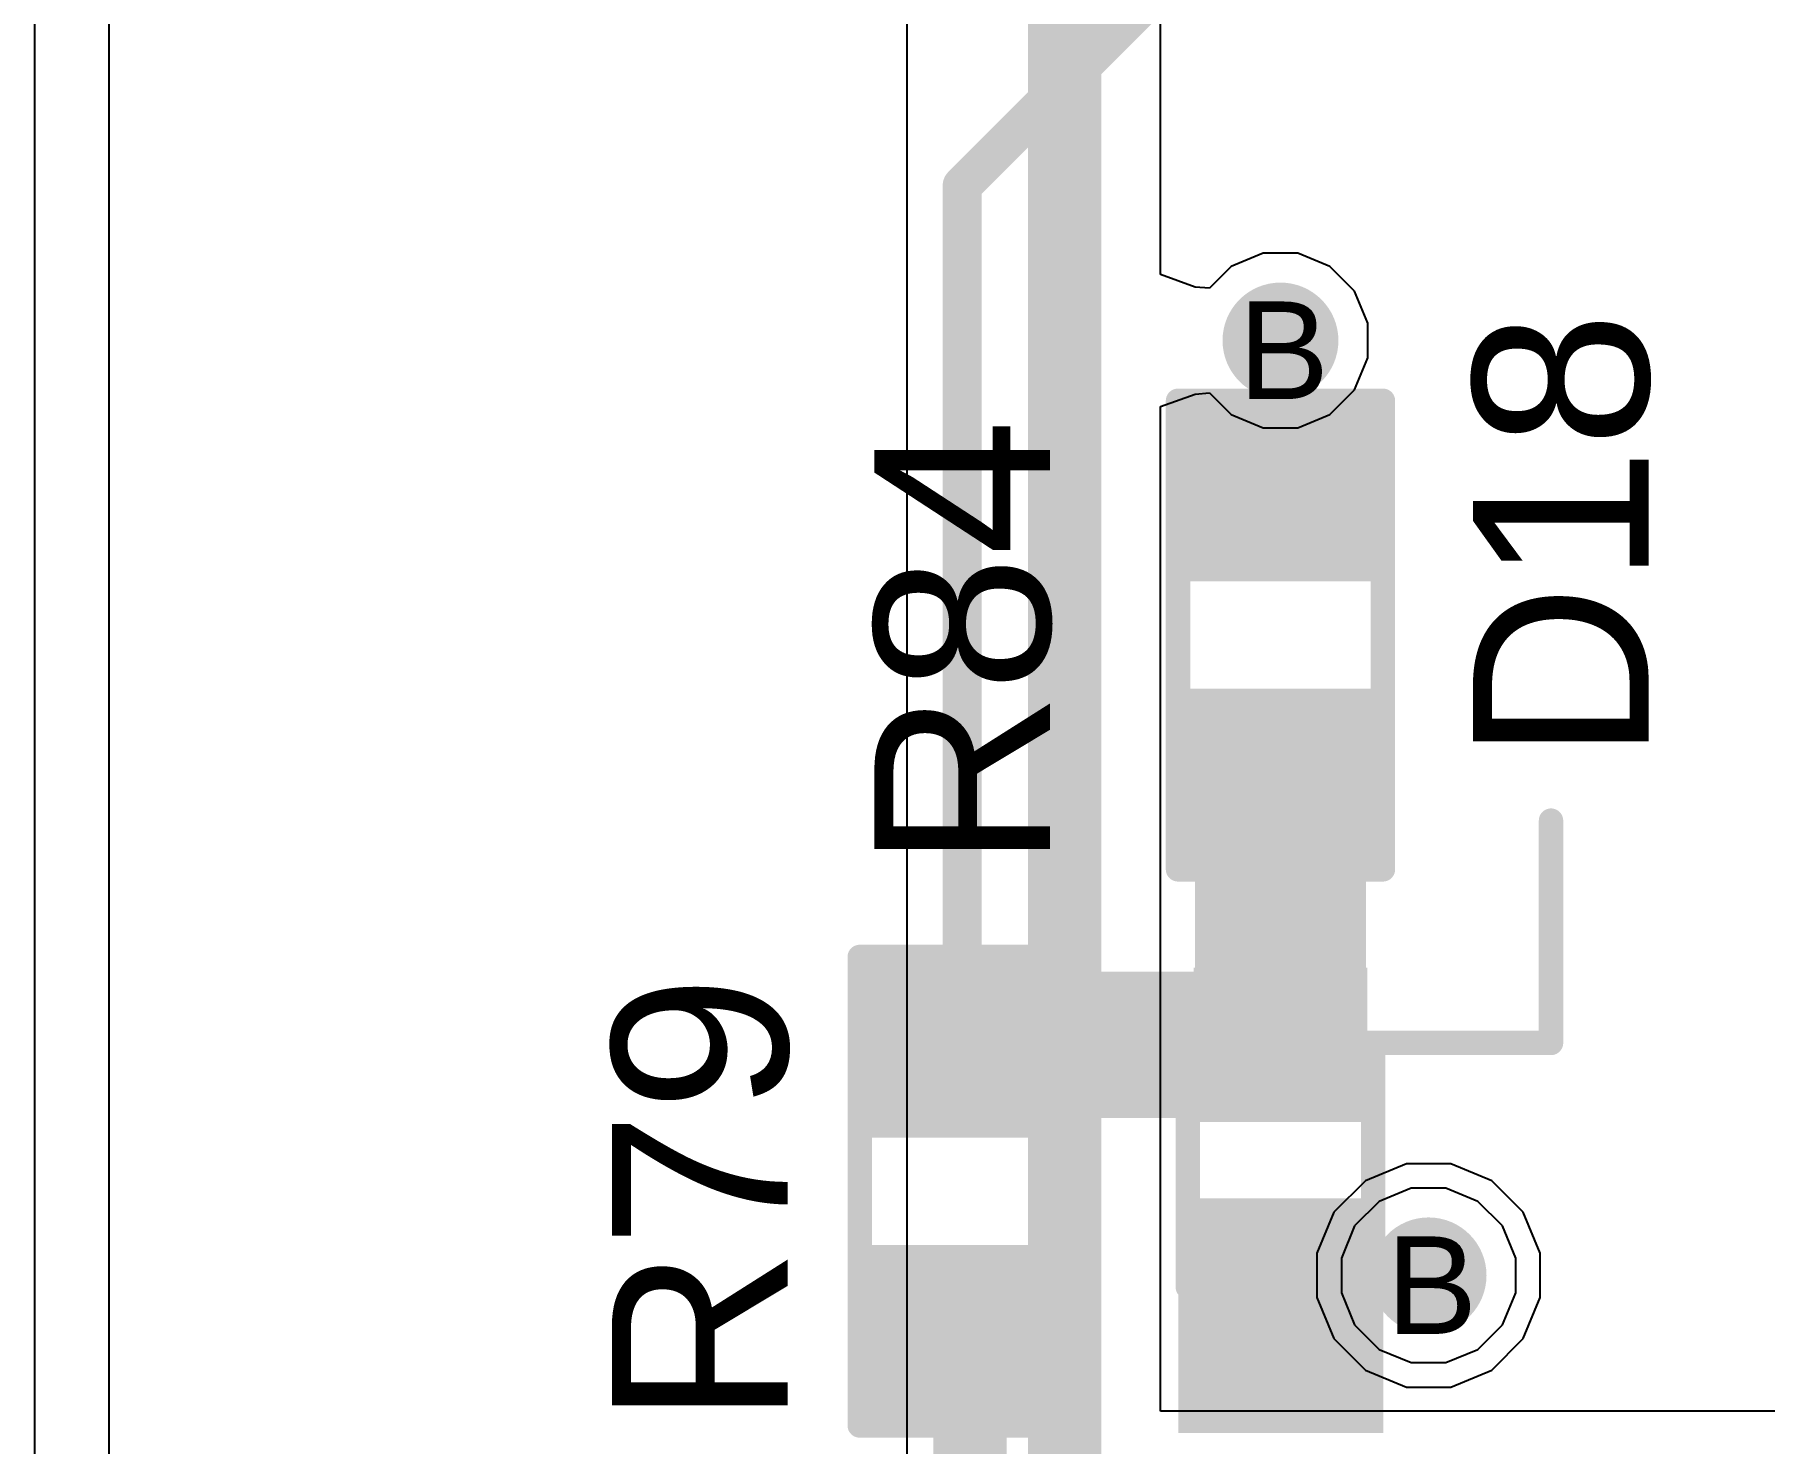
# Model space of a CAD drawing. Header units: inches. Extents: x 0 to 5379, y 0 to 5429.
# Drawn here: x 54.21 to 63.21, y 81.58 to 88.91 of the extents above; entities that cross this region are included whole.
import ezdxf

# ---------------------------------------------------------------- set-up
doc = ezdxf.new("R2010")
doc.units = ezdxf.units.IN
for name, color, linetype in [('Bottom Layer', 5, 'Continuous'), ('Bottom Solder', 6, 'Continuous'), ('Drill Drawing', 1, 'Continuous'), ('GND01', 16, 'Continuous'), ('GND02', 76, 'Continuous'), ('PWR', 156, 'Continuous'), ('SIG 01', 90, 'Continuous'), ('Top Layer', 1, 'Continuous'), ('Top Overlay', 2, 'Continuous'), ('Top Paste', 8, 'Continuous'), ('Top Solder', 216, 'Continuous'), ('Via Holes', 16, 'Continuous')]:
    doc.layers.add(name, color=color, linetype=linetype)
doc.styles.add('Arial', font='', dxfattribs={"height": 0.2})
doc.styles.get('Arial').set_extended_font_data('Arial')

# ---------------------------------------------------------------- blocks, each defined once
blk = doc.blocks.new('R___0603_655')
at = {"layer": 'Top Layer'}
for points in [[(-0.381, 0.4445), (-0.381, -0.4445), (-1.143, -0.4445), (-1.143, 0.4445)], [(1.143, 0.4445), (1.143, -0.4445), (0.381, -0.4445), (0.381, 0.4445)]]:
    blk.add_hatch(color=1, dxfattribs=at).paths.add_polyline_path(points)
at = {"layer": 'Top Paste'}
for points in [[(-0.381, 0.4445), (-0.381, -0.4445), (-1.143, -0.4445), (-1.143, 0.4445)], [(1.143, 0.4445), (1.143, -0.4445), (0.381, -0.4445), (0.381, 0.4445)]]:
    blk.add_hatch(color=8, dxfattribs=at).paths.add_polyline_path(points)
at = {"layer": 'Top Solder'}
for points in [[(-0.2794, 0.5461), (-0.2794, -0.5461), (-1.2446, -0.5461), (-1.2446, 0.5461)], [(1.2446, 0.5461), (1.2446, -0.5461), (0.2794, -0.5461), (0.2794, 0.5461)]]:
    blk.add_hatch(color=216, dxfattribs=at).paths.add_polyline_path(points)
at = {"layer": 'Top Overlay'}
for points in [[(1.2192, 0.5334, 0.127, 0.127, 0), (-1.2192, 0.5334, 0.127, 0.127, 0)], [(-1.2192, -0.5334, 0.127, 0.127, 0), (-1.2192, 0.5334, 0.127, 0.127, 0)], [(1.2192, -0.5334, 0.127, 0.127, 0), (1.2192, 0.5334, 0.127, 0.127, 0)], [(1.2192, -0.5334, 0.127, 0.127, 0), (-1.2192, -0.5334, 0.127, 0.127, 0)]]:
    blk.add_lwpolyline(points, format="xyseb", dxfattribs=at)
for points in [[(-1.25095, 0.5334, 0.0635, 0.0635, 1), (-1.18745, 0.5334, 0.0635, 0.0635, 1)], [(-1.25095, 0.5334, 0.0635, 0.0635, 1), (-1.18745, 0.5334, 0.0635, 0.0635, 1)], [(1.18745, 0.5334, 0.0635, 0.0635, 1), (1.25095, 0.5334, 0.0635, 0.0635, 1)], [(1.18745, 0.5334, 0.0635, 0.0635, 1), (1.25095, 0.5334, 0.0635, 0.0635, 1)], [(-1.25095, -0.5334, 0.0635, 0.0635, 1), (-1.18745, -0.5334, 0.0635, 0.0635, 1)], [(-1.25095, -0.5334, 0.0635, 0.0635, 1), (-1.18745, -0.5334, 0.0635, 0.0635, 1)], [(1.18745, -0.5334, 0.0635, 0.0635, 1), (1.25095, -0.5334, 0.0635, 0.0635, 1)], [(1.18745, -0.5334, 0.0635, 0.0635, 1), (1.25095, -0.5334, 0.0635, 0.0635, 1)]]:
    blk.add_lwpolyline(points, format="xyseb", close=True, dxfattribs=at)
blk = doc.blocks.new('R___0603_660')
at = {"layer": 'Top Layer'}
for points in [[(-0.381, 0.4445), (-0.381, -0.4445), (-1.143, -0.4445), (-1.143, 0.4445)], [(1.143, 0.4445), (1.143, -0.4445), (0.381, -0.4445), (0.381, 0.4445)]]:
    blk.add_hatch(color=1, dxfattribs=at).paths.add_polyline_path(points)
at = {"layer": 'Top Paste'}
for points in [[(-0.381, 0.4445), (-0.381, -0.4445), (-1.143, -0.4445), (-1.143, 0.4445)], [(1.143, 0.4445), (1.143, -0.4445), (0.381, -0.4445), (0.381, 0.4445)]]:
    blk.add_hatch(color=8, dxfattribs=at).paths.add_polyline_path(points)
at = {"layer": 'Top Solder'}
for points in [[(-0.2794, 0.5461), (-0.2794, -0.5461), (-1.2446, -0.5461), (-1.2446, 0.5461)], [(1.2446, 0.5461), (1.2446, -0.5461), (0.2794, -0.5461), (0.2794, 0.5461)]]:
    blk.add_hatch(color=216, dxfattribs=at).paths.add_polyline_path(points)
at = {"layer": 'Top Overlay'}
for points in [[(-1.2192, 0.5334, 0.127, 0.127, 0), (1.2192, 0.5334, 0.127, 0.127, 0)], [(-1.2192, 0.5334, 0.127, 0.127, 0), (-1.2192, -0.5334, 0.127, 0.127, 0)], [(1.2192, 0.5334, 0.127, 0.127, 0), (1.2192, -0.5334, 0.127, 0.127, 0)], [(-1.2192, -0.5334, 0.127, 0.127, 0), (1.2192, -0.5334, 0.127, 0.127, 0)]]:
    blk.add_lwpolyline(points, format="xyseb", dxfattribs=at)
for points in [[(-1.25095, 0.5334, 0.0635, 0.0635, 1), (-1.18745, 0.5334, 0.0635, 0.0635, 1)], [(-1.25095, 0.5334, 0.0635, 0.0635, 1), (-1.18745, 0.5334, 0.0635, 0.0635, 1)], [(1.18745, 0.5334, 0.0635, 0.0635, 1), (1.25095, 0.5334, 0.0635, 0.0635, 1)], [(1.18745, 0.5334, 0.0635, 0.0635, 1), (1.25095, 0.5334, 0.0635, 0.0635, 1)], [(-1.25095, -0.5334, 0.0635, 0.0635, 1), (-1.18745, -0.5334, 0.0635, 0.0635, 1)], [(-1.25095, -0.5334, 0.0635, 0.0635, 1), (-1.18745, -0.5334, 0.0635, 0.0635, 1)], [(1.18745, -0.5334, 0.0635, 0.0635, 1), (1.25095, -0.5334, 0.0635, 0.0635, 1)], [(1.18745, -0.5334, 0.0635, 0.0635, 1), (1.25095, -0.5334, 0.0635, 0.0635, 1)]]:
    blk.add_lwpolyline(points, format="xyseb", close=True, dxfattribs=at)
blk = doc.blocks.new('SOD_523_913')
at = {"layer": 'Top Layer'}
for points in [[(-0.9, 0.35), (-0.3, 0.35), (-0.3, -0.35), (-0.9, -0.35)], [(0.3, 0.35), (0.9, 0.35), (0.9, -0.35), (0.3, -0.35)]]:
    blk.add_hatch(color=1, dxfattribs=at).paths.add_polyline_path(points)
at = {"layer": 'Top Overlay'}
for points in [[(0.6587, 0.3568), (1.4207, 0.3568), (1.4207, 0.5346), (0.6587, 0.5346)], [(0.9381, -0.3798), (1.4207, -0.3798), (1.4207, 0.3822), (0.9381, 0.3822)], [(0.6587, -0.5322), (1.4207, -0.5322), (1.4207, -0.3544), (0.6587, -0.3544)]]:
    blk.add_hatch(color=2, dxfattribs=at).paths.add_polyline_path(points)
at = {"layer": 'Top Paste'}
for points in [[(-0.9, 0.35), (-0.3, 0.35), (-0.3, -0.35), (-0.9, -0.35)], [(0.3, 0.35), (0.9, 0.35), (0.9, -0.35), (0.3, -0.35)]]:
    blk.add_hatch(color=8, dxfattribs=at).paths.add_polyline_path(points)
at = {"layer": 'Top Solder'}
for points in [[(-1.0016, 0.4516), (-0.1984, 0.4516), (-0.1984, -0.4516), (-1.0016, -0.4516)], [(0.1984, 0.4516), (1.0016, 0.4516), (1.0016, -0.4516), (0.1984, -0.4516)]]:
    blk.add_hatch(color=216, dxfattribs=at).paths.add_polyline_path(points)
at = {"layer": 'Top Overlay'}
for points in [[(0.6604, 0.4826, 0.127, 0.127, 0), (-0.6096, 0.4826, 0.127, 0.127, 0)], [(-0.6096, 0.4318, 0.127, 0.127, 0), (-0.6096, 0.4818, 0.127, 0.127, 0)], [(-0.6096, -0.4818, 0.127, 0.127, 0), (-0.6096, -0.4318, 0.127, 0.127, 0)], [(0.6604, -0.4826, 0.127, 0.127, 0), (-0.6096, -0.4826, 0.127, 0.127, 0)]]:
    blk.add_lwpolyline(points, format="xyseb", dxfattribs=at)
for points in [[(-0.6413, 0.4826, 0.0635, 0.0635, 1), (-0.5778, 0.4826, 0.0635, 0.0635, 1)], [(-0.6413, 0.4818, 0.0635, 0.0635, 1), (-0.5778, 0.4818, 0.0635, 0.0635, 1)], [(0.6287, 0.4826, 0.0635, 0.0635, 1), (0.6921, 0.4826, 0.0635, 0.0635, 1)], [(-0.6413, 0.4318, 0.0635, 0.0635, 1), (-0.5778, 0.4318, 0.0635, 0.0635, 1)], [(-0.6413, -0.4318, 0.0635, 0.0635, 1), (-0.5778, -0.4318, 0.0635, 0.0635, 1)], [(-0.6413, -0.4818, 0.0635, 0.0635, 1), (-0.5778, -0.4818, 0.0635, 0.0635, 1)], [(-0.6413, -0.4826, 0.0635, 0.0635, 1), (-0.5778, -0.4826, 0.0635, 0.0635, 1)], [(0.6287, -0.4826, 0.0635, 0.0635, 1), (0.6921, -0.4826, 0.0635, 0.0635, 1)]]:
    blk.add_lwpolyline(points, format="xyseb", close=True, dxfattribs=at)

msp = doc.modelspace()

# ---------------------------------------------------------------- hatches: boundary and pattern name
at = {"layer": 'Bottom Layer'}
h = msp.add_hatch(color=5, dxfattribs=at)
edge = h.paths.add_edge_path()
edge.add_arc((60.6948, 87.3152), 0.2, 0, 360)
h = msp.add_hatch(color=5, dxfattribs=at)
edge = h.paths.add_edge_path()
edge.add_arc((61.4656, 82.4502), 0.2, 0, 360)
at = {"layer": 'Bottom Solder'}
h = msp.add_hatch(color=6, dxfattribs=at)
edge = h.paths.add_edge_path()
edge.add_arc((60.6948, 87.3152), 0.3016, 0, 360)
h = msp.add_hatch(color=6, dxfattribs=at)
edge = h.paths.add_edge_path()
edge.add_arc((61.4656, 82.4502), 0.3016, 0, 360)
at = {"layer": 'GND01'}
h = msp.add_hatch(color=16, dxfattribs=at)
edge = h.paths.add_edge_path()
edge.add_arc((60.6948, 87.3152), 0.2, 0, 360)
h = msp.add_hatch(color=16, dxfattribs=at)
edge = h.paths.add_edge_path()
edge.add_arc((61.4656, 82.4502), 0.2, 0, 360)
at = {"layer": 'GND02'}
h = msp.add_hatch(color=76, dxfattribs=at)
edge = h.paths.add_edge_path()
edge.add_arc((60.6948, 87.3152), 0.2, 0, 360)
h = msp.add_hatch(color=76, dxfattribs=at)
edge = h.paths.add_edge_path()
edge.add_arc((61.4656, 82.4502), 0.2, 0, 360)
at = {"layer": 'PWR'}
h = msp.add_hatch(color=156, dxfattribs=at)
edge = h.paths.add_edge_path()
edge.add_arc((60.6948, 87.3152), 0.2, 0, 360)
h = msp.add_hatch(color=156, dxfattribs=at)
edge = h.paths.add_edge_path()
edge.add_arc((61.4656, 82.4502), 0.2, 0, 360)
at = {"layer": 'SIG 01'}
h = msp.add_hatch(color=90, dxfattribs=at)
edge = h.paths.add_edge_path()
edge.add_arc((60.6948, 87.3152), 0.2, 0, 360)
h = msp.add_hatch(color=90, dxfattribs=at)
edge = h.paths.add_edge_path()
edge.add_arc((61.4656, 82.4502), 0.2, 0, 360)
at = {"layer": 'Top Layer'}
h = msp.add_hatch(color=1, dxfattribs=at)
edge = h.paths.add_edge_path()
edge.add_arc((60.6948, 87.3152), 0.2, 0, 360)
for points in [[(60.2503, 83.2689), (61.1393, 83.2689), (61.1393, 85.4011), (60.2503, 85.4011)], [(58.5739, 83.2685), (61.1393, 83.2685), (61.1393, 84.0305), (58.5739, 84.0305)]]:
    msp.add_hatch(color=1, dxfattribs=at).paths.add_polyline_path(points)
h = msp.add_hatch(color=1, dxfattribs=at)
edge = h.paths.add_edge_path()
edge.add_arc((61.4656, 82.4502), 0.2, 0, 360)
at = {"layer": 'Top Solder'}
h = msp.add_hatch(color=216, dxfattribs=at)
edge = h.paths.add_edge_path()
edge.add_arc((60.6948, 87.3152), 0.3016, 0, 360)
h = msp.add_hatch(color=216, dxfattribs=at)
edge = h.paths.add_edge_path()
edge.add_arc((61.4656, 82.4502), 0.3016, 0, 360)
at = {"layer": 'Via Holes'}
h = msp.add_hatch(color=7, dxfattribs=at)
edge = h.paths.add_edge_path()
edge.add_arc((60.6948, 87.3152), 0.1, 0, 360)
h = msp.add_hatch(color=7, dxfattribs=at)
edge = h.paths.add_edge_path()
edge.add_arc((61.4656, 82.4502), 0.1, 0, 360)

# ---------------------------------------------------------------- linework, layer by layer
at = {"layer": 'Bottom Layer'}
for p, q in [((61.2085, 82.8351), (61.0808, 82.7074)), ((61.3753, 82.9042), (61.2085, 82.8351)), ((61.5559, 82.9042), (61.3753, 82.9042)), ((61.7228, 82.8351), (61.5559, 82.9042)), ((61.8505, 82.7074), (61.7228, 82.8351)), ((61.0808, 82.7074), (61.0116, 82.5405)), ((61.9196, 82.5405), (61.8505, 82.7074)), ((61.0116, 82.5405), (61.0116, 82.3599)), ((61.9196, 82.3599), (61.9196, 82.5405)), ((61.0116, 82.3599), (61.0808, 82.193)), ((61.8505, 82.193), (61.9196, 82.3599)), ((61.0808, 82.193), (61.2085, 82.0653)), ((61.7228, 82.0653), (61.8505, 82.193)), ((61.2085, 82.0653), (61.3753, 81.9962)), ((61.5559, 81.9962), (61.7228, 82.0653)), ((61.3753, 81.9962), (61.5559, 81.9962))]:
    msp.add_line(p, q, dxfattribs=at)
at = {"layer": 'GND01'}
for p, q in [((61.2085, 82.8351), (61.0808, 82.7074)), ((61.3753, 82.9042), (61.2085, 82.8351)), ((61.5559, 82.9042), (61.3753, 82.9042)), ((61.7228, 82.8351), (61.5559, 82.9042)), ((61.8505, 82.7074), (61.7228, 82.8351)), ((61.0808, 82.7074), (61.0116, 82.5405)), ((61.9196, 82.5405), (61.8505, 82.7074)), ((61.0116, 82.5405), (61.0116, 82.3599)), ((61.9196, 82.3599), (61.9196, 82.5405)), ((61.0116, 82.3599), (61.0808, 82.193)), ((61.8505, 82.193), (61.9196, 82.3599)), ((61.0808, 82.193), (61.2085, 82.0653)), ((61.7228, 82.0653), (61.8505, 82.193)), ((61.2085, 82.0653), (61.3753, 81.9962)), ((61.5559, 81.9962), (61.7228, 82.0653)), ((61.3753, 81.9962), (61.5559, 81.9962))]:
    msp.add_line(p, q, dxfattribs=at)
at = {"layer": 'GND02'}
for p, q in [((61.2085, 82.8351), (61.0808, 82.7074)), ((61.3753, 82.9042), (61.2085, 82.8351)), ((61.5559, 82.9042), (61.3753, 82.9042)), ((61.7228, 82.8351), (61.5559, 82.9042)), ((61.8505, 82.7074), (61.7228, 82.8351)), ((61.0808, 82.7074), (61.0116, 82.5405)), ((61.9196, 82.5405), (61.8505, 82.7074)), ((61.0116, 82.5405), (61.0116, 82.3599)), ((61.9196, 82.3599), (61.9196, 82.5405)), ((61.0116, 82.3599), (61.0808, 82.193)), ((61.8505, 82.193), (61.9196, 82.3599)), ((61.0808, 82.193), (61.2085, 82.0653)), ((61.7228, 82.0653), (61.8505, 82.193)), ((61.2085, 82.0653), (61.3753, 81.9962)), ((61.5559, 81.9962), (61.7228, 82.0653)), ((61.3753, 81.9962), (61.5559, 81.9962))]:
    msp.add_line(p, q, dxfattribs=at)
at = {"layer": 'PWR'}
for p, q in [((54.2099, 99.3786), (54.2099, 56.8568)), ((54.5984, 56.8568), (54.5984, 99.3786)), ((58.7502, 97.5106), (58.7502, 75.2356)), ((60.071, 87.6593), (60.071, 97.2821)), ((60.4376, 87.7001), (60.325, 87.5875)), ((60.6045, 87.7692), (60.4376, 87.7001)), ((60.7851, 87.7692), (60.6045, 87.7692)), ((60.952, 87.7001), (60.7851, 87.7692)), ((61.0797, 87.5724), (60.952, 87.7001)), ((60.2515, 87.5937), (60.071, 87.6593)), ((60.325, 87.5875), (60.2515, 87.5937)), ((61.1488, 87.4055), (61.0797, 87.5724)), ((61.1488, 87.2249), (61.1488, 87.4055)), ((61.0797, 87.0581), (61.1488, 87.2249)), ((60.071, 86.9711), (60.2515, 87.0368)), ((60.2515, 87.0368), (60.325, 87.043)), ((60.325, 87.043), (60.4376, 86.9303)), ((60.952, 86.9303), (61.0797, 87.0581)), ((60.071, 81.7442), (60.071, 86.9711)), ((60.4376, 86.9303), (60.6045, 86.8612)), ((60.7851, 86.8612), (60.952, 86.9303)), ((60.6045, 86.8612), (60.7851, 86.8612)), ((76.9761, 81.7442), (60.071, 81.7442))]:
    msp.add_line(p, q, dxfattribs=at)
msp.add_lwpolyline([(59.5716, 81.3557, 0.381, 0.381, 0), (59.5716, 97.4236, 0.381, 0.381, 0)], format="xyseb", dxfattribs=at)
at = {"layer": 'SIG 01'}
for p, q in [((61.3501, 83.0312), (61.1365, 82.9427)), ((61.5812, 83.0312), (61.3501, 83.0312)), ((61.7947, 82.9427), (61.5812, 83.0312)), ((61.1365, 82.9427), (60.9731, 82.7793)), ((61.9582, 82.7793), (61.7947, 82.9427)), ((60.9731, 82.7793), (60.8846, 82.5658)), ((62.0466, 82.5658), (61.9582, 82.7793)), ((60.8846, 82.5658), (60.8846, 82.3346)), ((62.0466, 82.3346), (62.0466, 82.5658)), ((60.8846, 82.3346), (60.9731, 82.1211)), ((61.9582, 82.1211), (62.0466, 82.3346)), ((60.9731, 82.1211), (61.1365, 81.9577)), ((61.7947, 81.9577), (61.9582, 82.1211)), ((61.1365, 81.9577), (61.3501, 81.8692)), ((61.5812, 81.8692), (61.7947, 81.9577)), ((61.3501, 81.8692), (61.5812, 81.8692))]:
    msp.add_line(p, q, dxfattribs=at)
at = {"layer": 'Top Layer'}
for points in [[(59.0382, 88.1212, 0.2032, 0.2032, 0), (60.7279, 89.8109, 0.2032, 0.2032, 0)], [(59.0382, 83.6502, 0.2032, 0.2032, 0), (59.0382, 88.1212, 0.2032, 0.2032, 0)], [(60.6948, 86.5444, 0.254, 0.254, 0), (60.6948, 87.3152, 0.254, 0.254, 0)], [(60.6948, 82.4502, 0.254, 0.254, 0), (61.4656, 82.4502, 0.254, 0.254, 0)], [(59.0382, 82.1262, 0.381, 0.381, 0), (59.0791, 82.0853, 0.381, 0.381, 0)], [(59.0791, 80.8195, 0.381, 0.381, 0), (59.0791, 82.0853, 0.381, 0.381, 0)]]:
    msp.add_lwpolyline(points, format="xyseb", dxfattribs=at)
for points in [[(58.9874, 88.1212, 0.1016, 0.1016, 1), (59.089, 88.1212, 0.1016, 0.1016, 1)], [(58.9874, 88.1212, 0.1016, 0.1016, 1), (59.089, 88.1212, 0.1016, 0.1016, 1)], [(60.6313, 87.3152, 0.127, 0.127, 1), (60.7583, 87.3152, 0.127, 0.127, 1)], [(60.6313, 86.5444, 0.127, 0.127, 1), (60.7583, 86.5444, 0.127, 0.127, 1)], [(58.9874, 83.6502, 0.1016, 0.1016, 1), (59.089, 83.6502, 0.1016, 0.1016, 1)], [(60.6313, 82.4502, 0.127, 0.127, 1), (60.7583, 82.4502, 0.127, 0.127, 1)], [(61.4021, 82.4502, 0.127, 0.127, 1), (61.5291, 82.4502, 0.127, 0.127, 1)], [(58.943, 82.1262, 0.1905, 0.1905, 1), (59.1335, 82.1262, 0.1905, 0.1905, 1)], [(58.9839, 82.0853, 0.1905, 0.1905, 1), (59.1744, 82.0853, 0.1905, 0.1905, 1)], [(58.9839, 82.0853, 0.1905, 0.1905, 1), (59.1744, 82.0853, 0.1905, 0.1905, 1)]]:
    msp.add_lwpolyline(points, format="xyseb", close=True, dxfattribs=at)
at = {"layer": 'Top Overlay'}
for points in [[(62.103, 83.6598, 0.127, 0.127, 0), (62.103, 84.8167, 0.127, 0.127, 0)], [(61.1774, 83.6598, 0.127, 0.127, 0), (62.103, 83.6598, 0.127, 0.127, 0)]]:
    msp.add_lwpolyline(points, format="xyseb", dxfattribs=at)
for points in [[(62.0712, 84.8167, 0.0635, 0.0635, 1), (62.1347, 84.8167, 0.0635, 0.0635, 1)], [(61.1457, 83.6598, 0.0635, 0.0635, 1), (61.2092, 83.6598, 0.0635, 0.0635, 1)], [(62.0712, 83.6598, 0.0635, 0.0635, 1), (62.1347, 83.6598, 0.0635, 0.0635, 1)], [(62.0712, 83.6598, 0.0635, 0.0635, 1), (62.1347, 83.6598, 0.0635, 0.0635, 1)]]:
    msp.add_lwpolyline(points, format="xyseb", close=True, dxfattribs=at)

# ---------------------------------------------------------------- block references
for name, p, rotation in [('R___0603_655', (60.6948, 85.7824), 270), ('R___0603_660', (59.0382, 82.8882), 90), ('SOD_523_913', (60.6948, 83.0502), 270)]:
    msp.add_blockref(name, p, dxfattribs=dict(rotation=rotation))

# ---------------------------------------------------------------- texts
at = {"layer": 'Drill Drawing', "style": 'Arial'}
for p in [(60.4747, 87.0105), (61.2456, 82.1455)]:
    msp.add_text('B', height=0.508, dxfattribs=at).set_placement(p)
at = {"layer": 'Top Overlay', "style": 'Arial'}
for s, p in [('D18', (62.6109, 85.1241)), ('R84', (59.4953, 84.5637)), ('R79', (58.1293, 81.6694))]:
    msp.add_text(s, height=0.9144, rotation=90, dxfattribs=at).set_placement(p)

doc.saveas('drawing.dxf')
